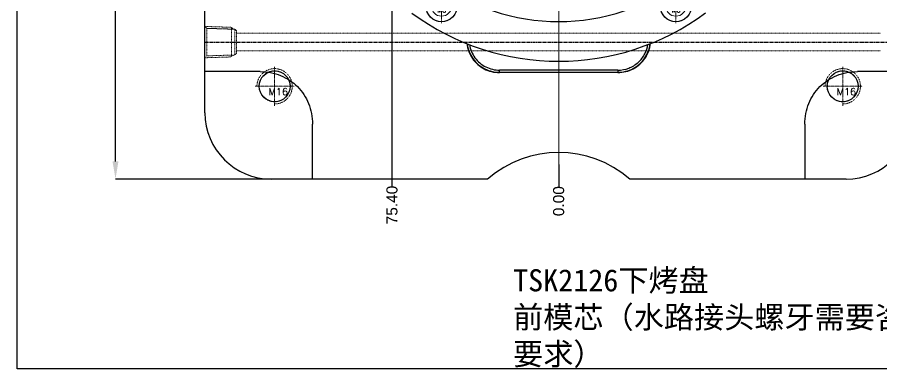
# Model space of a CAD drawing. Header units: millimetres. Extents: x 2588 to 3182, y 1243 to 1719.
# Drawn here: x 2588.5 to 2979.1, y 1243.4 to 1402.5 of the extents above; entities that cross this region are included whole.
import ezdxf

# ---------------------------------------------------------------- set-up
doc = ezdxf.new("R2010")
doc.units = ezdxf.units.MM
doc.linetypes.add('CENTER', pattern=[0.6, 0.375, -0.075, 0.075, -0.075])
doc.linetypes.add('HIDDEN', pattern=[0.2, 0.1, -0.1])
doc.layers.add('21', color=7, linetype='Continuous')
for name, color, linetype, lineweight in [('center', 1, 'CENTER', 9), ('cool', 153, 'HIDDEN', 9), ('screw', 33, 'Continuous', 13)]:
    doc.layers.add(name, color=color, linetype=linetype, lineweight=lineweight)
doc.styles.get("Standard").update_dxf_attribs({"font": 'arial.ttf'})
doc.styles.add('TXT', font='txt.shx', dxfattribs={"bigfont": 'gbcbig.shx'})
doc.dimstyles.get("Standard").update_dxf_attribs({"dimtxt": 0.18, "dimasz": 0.18, "dimexe": 0.18, "dimexo": 0.0625, "dimgap": 0.09, "dimtad": 0, "dimtih": 1, "dimtoh": 1, "dimzin": 0, "dimdsep": 46, "dimtxsty": 'Standard', "dimcen": 0.09, "dimadec": 0, "dimazin": 0, "dimtfac": 1, "dimtofl": 0, "dimtmove": 0, "dimatfit": 3, "dimfxl": 0, "dimtolj": 1, "dimtzin": 0, "dimarcsym": 0})

# ---------------------------------------------------------------- blocks, each defined once
blk = doc.blocks.new('screw_m8_i')
at = {"layer": 'screw', "color": 1, "linetype": 'CENTER', "ltscale": 0.435384}
for p, q in [((0, -7.7), (0, 7.7)), ((-7.7, 0), (7.7, 0))]:
    blk.add_line(p, q, dxfattribs=at)
at = {"layer": 'screw', "color": 8, "linetype": 'HIDDEN', "ltscale": 0.435384}
blk.add_circle((0, 0), 7, dxfattribs=at)
at = {"layer": 'screw'}
blk.add_circle((0, 0), 4.5, dxfattribs=at)
at = {"layer": 'screw', "color": 6, "style": 'TXT'}
blk.add_text('M8', height=2.1, dxfattribs=at).set_placement((-1.82, -2.8))
blk = doc.blocks.new('*D38')
at = {"color": 4, "lineweight": -2, "transparency": 16777216}
for p, q in [((2702.38, 1649.21), (2632.91, 1649.21)), ((2632.91, 1641.21), (2632.91, 1510.58)), ((2632.91, 1337.21), (2632.91, 1477.4)), ((2707.8, 1329.21), (2632.91, 1329.21))]:
    blk.add_line(p, q, dxfattribs=at)
at = {"color": 4, "transparency": 16777216}
for points in [[(2631.57, 1641.21), (2634.24, 1641.21), (2632.91, 1649.21)], [(2631.57, 1337.21), (2634.24, 1337.21), (2632.91, 1329.21)]]:
    blk.add_solid(points, dxfattribs=at)
at = {"layer": 'Defpoints', "color": 0, "transparency": 16777216}
for p in [(2702.38, 1649.21), (2632.91, 1329.21), (2707.8, 1329.21)]:
    blk.add_point(p, dxfattribs=at)
at = {"color": 6, "transparency": 16777216, "insert": (2632.91, 1493.99), "char_height": 8, "attachment_point": 5, "rotation": 90}
blk.add_mtext('\\A1;320.00', dxfattribs=at)
blk = doc.blocks.new('cool_jt_f12')
at = {"layer": 'cool', "ltscale": 0.3}
for p, q in [((0, 7.0785), (0.856, 6.2225)), ((0, 7.0785), (12, 6.7035)), ((0.856, 6.2225), (0.856, -6.2225)), ((13.5, 5.827375), (0.856, 6.2225)), ((0.856, 6.2225), (13.5, 5.827375)), ((12, 6.7035), (12.856, 5.8475)), ((12, 6.7035), (12, -6.7035)), ((14.327375, 5), (13.5, 5.827375)), ((13.5, -5.827375), (13.5, 5.827375)), ((14.327375, -5), (14.327375, 5)), ((0.856, -6.2225), (0, -7.0785)), ((0, -7.0785), (12, -6.7035)), ((0.856, -6.2225), (13.5, -5.827375)), ((12, -6.7035), (12.856, -5.8475)), ((13.5, -5.827375), (14.327375, -5))]:
    blk.add_line(p, q, dxfattribs=at)
blk = doc.blocks.new('screw_m16_g')
at = {"layer": 'screw', "color": 1, "linetype": 'CENTER', "ltscale": 0.497582}
for p, q in [((0, -8.8), (0, 8.8)), ((-8.8, 0), (8.8, 0))]:
    blk.add_line(p, q, dxfattribs=at)
at = {"layer": 'screw', "linetype": 'HIDDEN', "ltscale": 0.497582}
blk.add_circle((0, 0), 7, dxfattribs=at)
at = {"layer": 'screw', "color": 92, "linetype": 'HIDDEN', "ltscale": 0.497582}
blk.add_arc((0, 0), 8, 270, 180, dxfattribs=at)
at = {"layer": 'screw', "color": 6, "style": 'TXT'}
blk.add_text('M16', height=3.2, dxfattribs=at).set_placement((-2.72, -4))
blk = doc.blocks.new('*D39')
at = {"color": 4, "lineweight": -2, "transparency": 16777216}
blk.add_line((2833.38, 1335.88), (2833.38, 1325.71), dxfattribs=at)
at = {"layer": 'Defpoints', "color": 0, "transparency": 16777216}
for p in [(2833.38, 1489.21), (2833.38, 1335.88), (2833.38, 1325.71)]:
    blk.add_point(p, dxfattribs=at)
at = {"color": 6, "transparency": 16777216, "insert": (2833.38, 1319.23), "char_height": 5, "attachment_point": 5, "rotation": 90}
blk.add_mtext('\\A1;0.00', dxfattribs=at)
blk = doc.blocks.new('*D44')
at = {"color": 4, "lineweight": -2, "transparency": 16777216}
blk.add_line((2757.98, 1452.12), (2757.98, 1325.88), dxfattribs=at)
at = {"layer": 'Defpoints', "color": 0, "transparency": 16777216}
for p in [(2833.38, 1489.21), (2757.98, 1452.12), (2757.98, 1325.88)]:
    blk.add_point(p, dxfattribs=at)
at = {"color": 6, "transparency": 16777216, "insert": (2757.98, 1317.48), "char_height": 5, "attachment_point": 5, "rotation": 90}
blk.add_mtext('\\A1;75.40', dxfattribs=at)

msp = doc.modelspace()

# ---------------------------------------------------------------- linework, layer by layer
at = {"color": 6, "linetype": 'Continuous'}
for p, q in [((2673.383, 1359.21), (2673.383, 1619.21)), ((2698.295, 1377.84), (2673.383, 1377.84)), ((2860.203, 1377.438), (2806.559, 1377.438)), ((2860.127, 1378.519), (2806.635, 1378.519)), ((2806.635, 1377.534), (2806.635, 1378.519)), ((2806.635, 1377.534), (2860.127, 1377.534)), ((2860.127, 1378.519), (2860.127, 1377.534)), ((2993.383, 1377.84), (2968.472, 1377.84)), ((2722.013, 1329.21), (2722.013, 1354.122)), ((2944.754, 1354.122), (2944.754, 1329.21)), ((2801.224, 1329.21), (2703.383, 1329.21)), ((2963.383, 1329.21), (2865.543, 1329.21))]:
    msp.add_line(p, q, dxfattribs=at)
msp.add_lwpolyline([(2588.475, 1719.049), (3181.81, 1719.049), (3181.81, 1243.4), (2588.475, 1243.4)], close=True)
for centre in [(2780.376, 1407.453), (2886.376, 1407.453), (2704.923, 1371.21), (2961.844, 1371.21)]:
    msp.add_circle(centre, 7, dxfattribs=at)
for centre, radius, start, end in [((2833.358, 1494.241), 93.711, 232.70186, 307.32513), ((2833.358, 1494.241), 111.711, 233.55477, 306.46929), ((2703.383, 1359.21), 30, 180, 270), ((2963.383, 1359.21), 30, 270, 0), ((2833.383, 1292.241), 49, 48.98014, 131.01986)]:
    msp.add_arc(centre, radius, start, end, dxfattribs=at)
for points, knots in [([(2791.882, 1390.514), (2792.024, 1389.315), (2792.595, 1386.955), (2794.265, 1383.74), (2796.647, 1381.037), (2799.607, 1378.996), (2802.974, 1377.725), (2805.364, 1377.438), (2806.559, 1377.438)], [0, 0, 0, 0, 0.1688325, 0.3354753, 0.501644, 0.6674389, 0.8329951, 1, 1, 1, 1]), ([(2791.971, 1390.479), (2792.13, 1389.254), (2792.748, 1386.875), (2794.489, 1383.653), (2796.921, 1380.966), (2799.91, 1379.006), (2803.203, 1377.813), (2805.496, 1377.536), (2806.635, 1377.534)], [0, 0, 0, 0, 0.1737944, 0.341768, 0.5109966, 0.6784055, 0.8397492, 1, 1, 1, 1]), ([(2860.127, 1377.534), (2861.342, 1377.537), (2863.755, 1377.849), (2867.156, 1379.156), (2870.137, 1381.224), (2872.471, 1383.956), (2874.08, 1387.094), (2874.646, 1389.356), (2874.793, 1390.498)], [0, 0, 0, 0, 0.1708315, 0.3380193, 0.5080535, 0.6756132, 0.8380765, 1, 1, 1, 1]), ([(2860.203, 1377.438), (2861.405, 1377.438), (2863.805, 1377.728), (2867.183, 1379.01), (2870.144, 1381.062), (2872.518, 1383.772), (2874.177, 1386.984), (2874.742, 1389.338), (2874.882, 1390.534)], [0, 0, 0, 0, 0.1677861, 0.3338127, 0.4997837, 0.6657802, 0.8319384, 1, 1, 1, 1]), ([(2793.03, 1390.063), (2793.214, 1388.998), (2793.817, 1386.904), (2795.423, 1384.064), (2797.633, 1381.667), (2800.358, 1379.885), (2803.41, 1378.774), (2805.562, 1378.525), (2806.635, 1378.519)], [0, 0, 0, 0, 0.167417, 0.334174, 0.5011288, 0.6677801, 0.8337797, 1, 1, 1, 1]), ([(2860.127, 1378.519), (2861.805, 1378.519), (2864.317, 1378.992), (2867.343, 1380.458), (2869.375, 1381.951), (2871.083, 1383.8), (2872.759, 1386.446), (2873.495, 1388.644), (2873.734, 1390.082)], [0, 0, 0, 0, 0.2585277, 0.3877916, 0.5170555, 0.6463193, 0.7755832, 1, 1, 1, 1]), ([(2806.559, 1377.438), (2806.569, 1377.451), (2806.608, 1377.459), (2806.586, 1377.514), (2806.624, 1377.521), (2806.635, 1377.534)], [0, 0, 0, 0, 0.3781925, 0.6219045, 1, 1, 1, 1]), ([(2860.127, 1377.534), (2860.137, 1377.521), (2860.176, 1377.514), (2860.154, 1377.459), (2860.193, 1377.451), (2860.203, 1377.438)], [0, 0, 0, 0, 0.3782014, 0.6217038, 1, 1, 1, 1])]:
    msp.add_open_spline(points, degree=3, knots=knots, dxfattribs=at)
for points in [[(2698.295, 1377.84), (2701.527, 1377.84), (2707.847, 1376.645), (2713.064, 1373.215), (2715.226, 1371.053)], [(2951.541, 1371.053), (2953.703, 1373.215), (2958.92, 1376.645), (2965.24, 1377.84), (2968.472, 1377.84)], [(2715.226, 1371.053), (2717.388, 1368.891), (2720.818, 1363.674), (2722.013, 1357.354), (2722.013, 1354.122)], [(2944.754, 1354.122), (2944.754, 1357.354), (2945.949, 1363.674), (2949.379, 1368.891), (2951.541, 1371.053)]]:
    msp.add_open_spline(points, degree=3, dxfattribs=at)
at = {"layer": '21', "color": 1, "linetype": 'CENTER', "ltscale": 3.980655}
msp.add_line((2673.383, 1391.21), (2993.383, 1391.21), dxfattribs=at)
at = {"layer": 'center', "color": 1, "linetype": 'CENTER', "ltscale": 1.990328}
msp.add_line((2833.383, 1329.21), (2833.383, 1649.21), dxfattribs=at)
at = {"layer": 'cool', "ltscale": 0.932966}
for p, q in [((2687.713, 1395.21), (2979.053, 1395.21)), ((2687.713, 1387.21), (2979.053, 1387.21))]:
    msp.add_line(p, q, dxfattribs=at)

# ---------------------------------------------------------------- block references
msp.add_blockref('cool_jt_f12', (2673.383, 1391.21), dxfattribs=at)
at = {"layer": 'screw'}
for name, p in [('screw_m8_i', (2780.376, 1407.453)), ('screw_m8_i', (2886.376, 1407.453)), ('screw_m16_g', (2704.883, 1371.21)), ('screw_m16_g', (2961.884, 1371.21))]:
    msp.add_blockref(name, p, dxfattribs=at)

# ---------------------------------------------------------------- texts
at = {"insert": (2812.753, 1288.417), "char_height": 10, "width": 231.00041, "attachment_point": 1}
msp.add_mtext('{\\fSimSun|b0|i0|c134|p2;TSK2126下烤盘\\P前模芯（水路接头螺牙需要咨询客户要求）}', dxfattribs=at)

# ---------------------------------------------------------------- dimensions: what is measured, and where the dimension line sits
dim = msp.add_linear_dim(base=(2632.905, 1329.21), p1=(2702.383, 1649.21), p2=(2707.805, 1329.21), angle=90, dimstyle='Standard', override={"dimtxt": 8, "dimasz": 8, "dimexe": 0, "dimexo": 0, "dimgap": 0, "dimtih": 0, "dimtoh": 0, "dimzin": 0, "dimcen": 0, "dimclrd": 4, "dimclre": 4, "dimclrt": 6, "dimadec": 2, "dimtp": 0, "dimtm": 0, "dimtzin": 0})
dim.commit()
dim.dimension.update_dxf_attribs({"geometry": '*D38', "text_midpoint": (2632.905, 1493.987), "dimtype": 160})
for feature_location, offset, origin, picture, middle in [((2757.983, 1452.116), (0, -126.234), (2833.383, 1489.21), '*D44', (2757.983, 1317.475)), ((2833.383493523, 1335.87935097), (0, -10.165092812), (2833.383493523, 1489.210480591), '*D39', (2833.383493523, 1319.228923915))]:
    dim = msp.add_ordinate_dim(feature_location=feature_location, offset=offset, dtype=1, origin=origin, dimstyle='Standard', override={"dimtxt": 5, "dimasz": 5, "dimexe": 0, "dimexo": 0, "dimgap": 0, "dimtih": 0, "dimtoh": 0, "dimzin": 0, "dimcen": 0, "dimclrd": 4, "dimclre": 4, "dimclrt": 6, "dimadec": 2, "dimtp": 0, "dimtm": 0, "dimtzin": 0})
    dim.commit()
    dim.dimension.update_dxf_attribs({"geometry": picture, "text_midpoint": middle})

doc.saveas('drawing.dxf')
